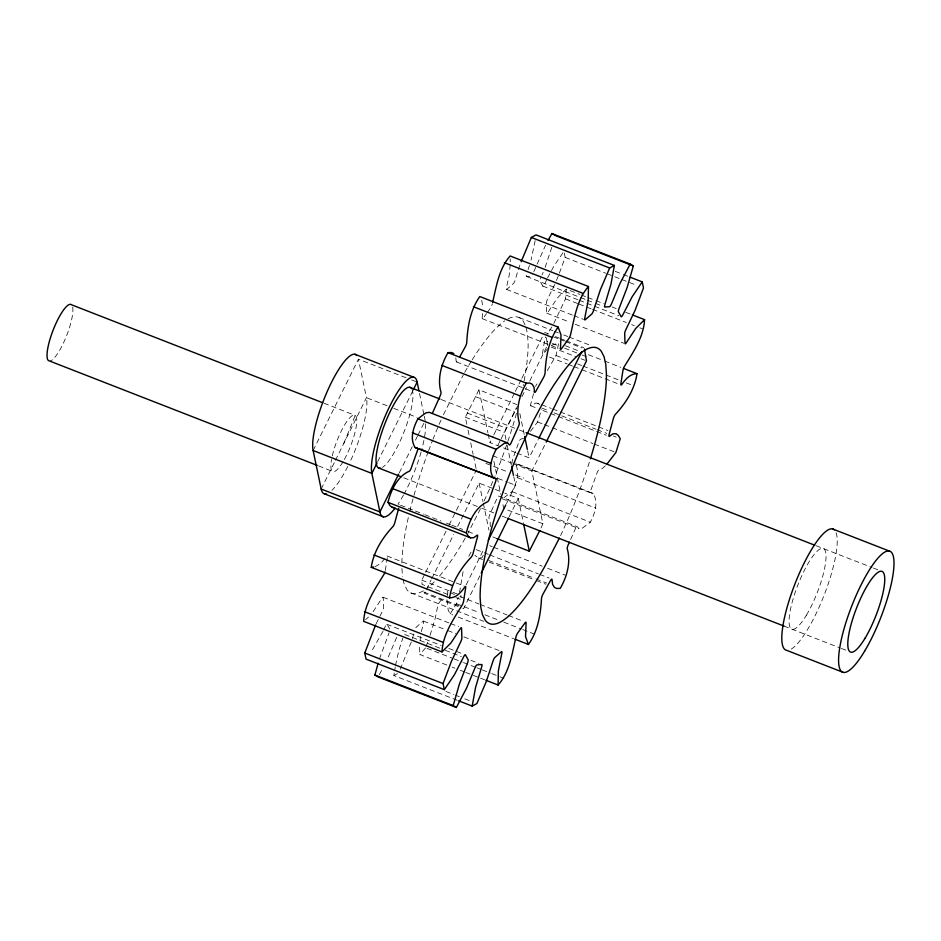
<?xml version="1.0" encoding="UTF-8"?>
<svg xmlns="http://www.w3.org/2000/svg" width="941" height="941" viewBox="0 0 941 941"><rect width="100%" height="100%" fill="white"/><g stroke="black" fill="none" stroke-linecap="round" stroke-linejoin="round"><path stroke-width="0.71" stroke-dasharray="4.71 3.53" d="M490.32 526.831L490.155 521.714L488.967 518.326A3.399 0.812 -68.7 0 1 489.932 514.245L496.966 498.495A3.399 0.812 -68.7 0 1 498.883 496.107L577.186 526.642L578.986 528.654L582.256 528.219L590.372 522.208C594.83 513.598 598.758 502.376 593.112 493.413L514.809 462.878M446.928 599.793L448.222 610.18L450.139 613.92L452.833 614.979M463.101 571.669L459.596 591.995M510.234 264.55L509.21 275.278L506.47 287.464A3.399 0.812 -68.7 0 0 507.011 289.146L513.257 283.688A3.399 0.812 -68.7 0 0 515.292 279.771L517.938 270.632M553.79 323.445L565.517 298.815L566.259 289.11L579.762 294.368M447.434 595.559L447.775 592.736A3.399 0.812 -68.7 0 0 446.646 592.418M482.674 313.494L482.18 317.729A3.399 0.812 -68.7 0 0 483.298 318.046L486.509 313.6M420.039 640.562L420.556 636.528M385.328 570.458L387.351 557.401A3.399 0.812 -68.7 0 0 386.457 556.519M457.314 700.304L393.867 675.556L395.244 666.946M535.158 240.649L531.053 260.128M395.479 665.522L398.89 650.337L402.783 638.174M547.309 370.601L556.013 355.51L558.683 343.124L551.814 345.171M421.368 631.646L423.474 623.001A3.399 0.812 -68.7 0 0 422.932 621.319L416.687 626.777A3.399 0.812 -68.7 0 0 415.252 629.047M450.139 613.92L456.514 603.734L458.232 597.206M533.547 393.679L530.912 403.548A3.399 0.812 -68.7 0 0 531.183 405.747L535.888 402.924L540.44 404.23M412.381 638.527L414.663 630.693M379.411 659.029L389.033 632.893M551.814 247.26L544.827 268.326M530.453 431.39L537.593 421.968L541.51 409.5M430.049 635.304L435.142 618.66L437.577 606.816A3.399 0.812 -68.7 0 1 439.423 602.405L442.635 597.97M528.066 269.596L529.43 265.562M518.303 269.573L520.714 262.845M411.288 641.95L399.772 670.345M426.073 646.549L428.72 639.057M547.556 277.877L553.908 266.115L563.918 251.353L565.188 257.434L558.719 274.878M533.794 271.714L545.557 245.201M396.655 637.398L386.939 660.194M558.236 276.113L555.284 283.265M503.953 497.683L512.069 491.673C516.538 483.109 519.844 473.147 515.597 463.842M343.818 443.364L355.228 415.452M542.028 274.925L543.145 272.29M554.802 284.417L547.662 298.897A3.399 0.812 -68.7 0 0 546.38 303.261L546.697 312.588A3.399 0.812 -68.7 0 0 548.109 312.059L557.39 297.944L566.259 289.11M541.016 527.983L542.886 523.772L531.865 470.994L545.521 443.458M560.601 535.617L568.376 518.326A147.96 35.582 -68.7 0 0 589.948 460.243M570.587 539.534L575.269 529.03A3.399 0.812 -68.7 0 1 577.186 526.642M441.058 420.051L439.87 422.674A147.96 35.582 -68.7 0 0 433.036 439.224M443.411 414.805L463.301 374.871M466.842 424.332L465.348 417.192L478.945 389.821L516.75 404.559M505.999 439.6L504.505 432.46L517.491 406.218M484.168 500.871L490.073 487.791A147.96 35.582 -68.7 0 0 494.331 477.652M376.141 623.742L382.281 611.568A3.399 0.812 -68.7 0 0 383.563 607.204L383.246 597.876A3.399 0.812 -68.7 0 0 381.834 598.405L372.554 612.52M546.968 279.148L544.592 284.194A3.399 0.812 -68.7 0 1 542.792 286.076L540.169 281.383A3.399 0.812 -68.7 0 1 540.91 277.56M382.975 631.317L371.542 651.384M383.575 630.058L385.351 626.271A3.399 0.812 -68.7 0 1 387.163 624.389L389.774 629.082M480.475 508.775L467.948 533.159M313.13 450.516L358.415 359.18L406.218 377.823M321.175 489.038L334.761 461.631M335.408 460.325L366.461 397.69L358.415 359.18M377.682 461.678L413.264 389.915M399.313 472.794L412.252 446.693M415.487 440.165L417.428 436.259M418.075 434.954L423.897 423.203M447.728 594.43L422.074 584.42L421.78 580.138L425.026 573.587M425.673 572.269L446.481 530.312M449.08 525.066L476.381 470.006M515.621 452.597L489.967 442.599L493.225 436.036M493.872 434.73L514.692 392.75M515.339 391.432L521.196 379.623M521.843 378.317L543.957 333.702M458.243 606.498L424.485 593.336L425.791 590.713M426.438 589.407L430.99 580.221M431.637 578.903L453.762 534.3M457.655 526.431L479.122 483.133L493.978 488.92M497.918 445.246L500.518 440M501.165 438.682L516.115 408.523M521.961 396.726L526.513 387.551M529.771 380.999L546.674 346.9M466.124 584.914L484.333 548.203M506.434 503.623L515.539 485.274L513.751 476.711M516.974 453.127L529.124 457.867L538.228 439.506M483.192 555.284L481.933 557.825L478.451 557.954L474.829 555.237M479.898 575.81L463.642 608.604L459.584 607.027M509.175 516.762L518.279 498.401L504.776 493.131M379.317 674.603L383.116 667.675M468.747 556.249L471.476 551.332M551.861 326.998L547.039 334.478M487.309 312.494L490.52 308.06A3.399 0.812 -68.7 0 0 492.366 303.649M547.544 348.793L543.486 353.945A3.399 0.812 -68.7 0 1 542.604 353.063L544.616 340.007A3.399 0.812 -68.7 0 1 545.58 336.89M384.834 558.578L380.717 563.33L374.859 566.858M446.787 665.016L419.792 654.489L425.626 647.796M605.334 465.795L601.911 468.794L598.982 469.747A3.399 0.812 -68.7 0 0 596.935 473.194L591.066 489.626A3.399 0.812 -68.7 0 0 590.701 492.919L593.112 493.413M365.602 619.625L368.484 617.037M393.867 675.556L397.408 673.65M523.608 438.259L520.679 439.212A3.399 0.812 -68.7 0 0 518.632 442.658L512.763 459.09A3.399 0.812 -68.7 0 0 512.398 462.384M526.301 275.172A3.399 0.812 -68.7 0 0 526.607 276.513L531.265 276.113A3.399 0.812 -68.7 0 0 532.582 274.631M344.359 459.467A30.312 7.293 -68.7 0 0 355.404 415.487L353.522 415.087A30.312 7.293 -68.7 0 0 332.055 456.856M615.214 271.361L621.966 273.984M623.318 274.513L628.717 276.619M565.188 257.434L605.686 273.219M607.039 273.749L620.542 279.018M621.895 279.548L636.739 285.335M581.115 294.898L586.514 297.003M587.854 297.532L594.606 300.167M595.959 300.685L604.063 303.849M612.156 307.013L616.214 308.589M625.659 312.271L631.058 314.376M526.607 276.513L579.256 297.05M580.609 297.579L586.008 299.685M587.36 300.214L594.112 302.837M595.465 303.367L602.216 306.001M542.792 286.076L578.28 299.908M579.244 300.285L618.79 315.705M565.517 298.815L577.668 303.555M579.021 304.072L585.773 306.707M587.125 307.236L591.171 308.813M592.524 309.342L626.271 322.504M631.682 324.61L634.375 325.668M639.774 327.774L642.48 328.821M506.481 289.381L572.634 315.176M573.986 315.705L583.432 319.387M546.874 313.235L569.823 322.187M575.222 324.292L623.824 343.253M519.15 317.564L552.908 330.726M554.261 331.256L558.307 332.832M563.706 334.937L567.752 336.513M569.105 337.043L592.054 345.994M544.616 332.396L548.662 333.973M555.413 336.607L559.46 338.184M560.812 338.713L564.859 340.289M566.211 340.818L583.761 347.664M553.379 336.854L564.188 341.065M565.529 341.595L581.738 347.911M565.435 345.759L580.291 351.546M588.384 354.71L603.24 360.497M604.592 361.026L620.789 367.343M546.156 337.501L547.027 341.312L551.073 342.889M552.426 343.418L559.177 346.053M564.576 348.158L576.727 352.887M582.126 355.004L586.172 356.58M482.215 318.646L559.166 348.664M551.367 347.17L558.119 349.805M559.472 350.334L575.669 356.651M581.067 358.756L585.126 360.332M556.013 355.51L570.869 361.297M577.621 363.932L581.667 365.508M583.02 366.037L604.616 374.459M605.969 374.989L619.472 380.246M626.224 382.881L631.623 384.987M549.626 357.11L567.176 363.955M568.517 364.473L572.575 366.061M573.928 366.578L580.668 369.213M582.02 369.742L618.472 383.952M456.456 361.909L533.418 391.915M541.793 404.748L551.238 408.441M552.59 408.959L597.147 426.344M598.5 426.861L607.945 430.555M541.945 408.123L548.697 410.746M554.096 412.864L595.947 429.178M597.3 429.708L606.745 433.389M613.497 436.024L616.19 437.071M530.724 405.771L537.476 408.394M542.875 410.499L606.333 435.248M475.311 396.584L514.456 411.852M537.593 421.968L542.992 424.073M544.345 424.591L551.097 427.226M552.449 427.755L592.948 443.552M594.3 444.07L614.555 451.974M411.676 379.952L415.769 381.552M441.294 399.56L517.879 429.437M519.256 429.966L524.725 432.095M816.059 545.709L872.06 567.541M873.424 568.082L880.258 570.74M467.23 413.017L506.387 428.284M465.348 417.192L504.505 432.46M386.951 405.689L366.461 397.69A54.119 13.009 -68.7 0 1 349.57 462.831M393.773 408.347L416.992 417.404M516.444 463.972L590.701 492.919M492.708 455.726L511.61 463.101M512.963 463.631L531.865 470.994M485.897 463.395L507.505 471.817M515.597 474.97L523.702 478.134M517.656 477.722L595.971 508.258M324.01 403.254L355.404 415.487M497.989 478.428L507.434 482.11M508.787 482.639L515.539 485.274M512.069 491.673L590.372 522.208M495.331 489.449L503.423 492.614M502.035 498.648L578.986 528.654M542.886 523.772L503.741 508.505L502.247 501.377M403.783 477.805L480.38 507.67M481.745 508.211L494.049 513.01M502.259 516.209L506.364 517.809M784.018 626.083L840.019 647.926M841.383 648.455L846.853 650.584M318.587 465.913L332.232 471.241M492.849 536.958L496.907 538.546M400.572 505.223L414.075 510.493M415.416 511.022L423.521 514.174M424.873 514.703L441.07 521.02M446.469 523.125L450.527 524.702M451.868 525.231L462.678 529.442M468.077 531.547L474.829 534.182M489.579 545.651L492.272 546.709M493.625 547.239L542.228 566.188M547.627 568.293L565.176 575.139M476.181 549.615L482.933 552.249M484.286 552.767L488.332 554.355M489.685 554.872L538.287 573.834M539.64 574.351L549.085 578.045M488.685 560.448L534.582 578.35M535.935 578.88L546.733 583.091M478.451 557.954L482.498 559.53M489.249 562.165L535.158 580.068M536.499 580.585L545.956 584.279M387.069 555.99L464.031 585.996M421.78 580.138L451.48 591.724M452.833 592.254L459.584 594.877M450.433 592.865L454.479 594.441M459.878 596.547L478.781 603.922M480.133 604.451L507.128 614.979M508.481 615.508L523.337 621.295M455.82 597.582L461.231 599.688L460.925 595.406M456.514 603.734L479.463 612.685M484.862 614.791L498.365 620.048M503.764 622.154L521.314 629M522.667 629.529L534.817 634.269M458.914 605.722L423.815 592.03L424.485 593.336M410.794 592.901L455.338 610.274M456.691 610.803L483.698 621.331M458.232 617.084L513.586 638.668M383.069 597.229L449.222 623.024M450.574 623.554L458.679 626.706M423.474 621.084L446.422 630.035M447.775 630.564L455.867 633.716M463.972 636.881L499.071 650.56M386.763 624.236L441.164 645.444M448.869 648.455L463.713 654.254M439.788 648.161L403.336 633.952A3.399 0.812 -68.7 0 1 403.642 635.293M445.187 650.266L461.396 656.583M470.841 660.276L478.945 663.429M426.979 648.325L452.633 658.324M453.974 658.853L462.078 662.017M463.431 662.535L475.581 667.275M476.934 667.804L480.98 669.38M482.333 669.91L490.426 673.074M491.778 673.591L498.53 676.226M499.883 676.755L503.929 678.332M452.186 667.122L454.891 668.181M460.29 670.286L464.336 671.862M465.689 672.392L479.192 677.661M480.545 678.179L484.591 679.767M445.846 691.447L453.95 694.599M455.291 695.128L459.349 696.705M464.748 698.81L470.147 700.916M537.746 403.171L539.875 404.712M525.031 324.763L522.925 320.658A147.96 35.582 -68.7 0 0 505.846 320.14M481.721 300.285L483.051 308.048M525.995 327.339L527.442 333.679L528.124 343.371A147.96 35.582 -68.7 0 1 523.172 385.692M403.077 579.327L404.242 584.396L407.018 589.807A147.96 35.582 -68.7 0 0 424.097 590.325M519.879 413.652L524.349 435.048M527.63 450.739L529.124 457.867M507.187 445.305L511.363 465.289M518.279 498.401L523.349 522.643M478.945 389.821L487.885 432.613M488.179 434.036L489.967 442.599M493.907 461.431L500.753 494.248M468.03 430.037L469.23 435.742M470.723 442.882L473.1 454.303M473.405 455.726L476.087 468.571M479.122 483.133L483.004 501.671M483.298 503.106L488.955 530.206M419.521 393.491L423.991 414.887M424.297 416.322L425.191 420.592M455.809 357.874L456.197 361.45A3.399 0.812 -68.7 0 0 457.785 360.356M547.027 341.312L547.321 345.594M401.925 568.446L402.501 576.786M510.222 258.869L510.281 261.763M419.627 647.243L419.792 654.489M516.491 413.264A147.96 35.582 -68.7 0 1 507.128 443.505M506.658 444.893A147.96 35.582 -68.7 0 1 494.848 476.369M465.23 538.134A147.96 35.582 -68.7 0 1 436.095 579.915M434.272 581.82A147.96 35.582 -68.7 0 1 427.332 588.054M401.854 562.965A147.96 35.582 -68.7 0 1 408.5 516.785M409.782 511.316A147.96 35.582 -68.7 0 1 428.084 452.139M428.567 450.845A147.96 35.582 -68.7 0 1 432.531 440.517M464.713 372.33A147.96 35.582 -68.7 0 1 471.465 360.944M472.217 359.744A147.96 35.582 -68.7 0 1 504.788 320.834M398.761 504.717A3.399 0.812 -68.7 0 1 399.219 504.694M535.582 386.41A3.399 0.812 -68.7 0 1 537.029 383.869M411.982 389.245A43.298 10.41 -68.7 0 1 404.806 429.943A43.298 10.41 -68.7 0 1 382.352 467.395M347.794 466.43A54.119 13.009 -68.7 0 1 331.891 490.355M425.591 423.85A54.119 13.009 -68.7 0 1 424.438 437.659M423.909 440.447A54.119 13.009 -68.7 0 1 421.791 449.445M421.098 451.974A54.119 13.009 -68.7 0 1 404.124 493.919M403.524 495.025A54.119 13.009 -68.7 0 1 398.102 503.964M72.645 307.095A30.312 7.293 -68.7 0 1 65.717 337.89A30.312 7.293 -68.7 0 1 50.261 360.944M343.006 461.819A30.312 7.293 -68.7 0 1 331.55 459.384M836.102 532.7A64.941 15.621 -68.7 0 1 824.481 594.206A64.941 15.621 -68.7 0 1 791.299 649.055M806.402 615.191A43.298 10.41 -68.7 0 0 824.104 549.003A43.298 10.41 -68.7 0 0 792.157 602.275A43.298 10.41 -68.7 0 0 806.402 615.191"/><path stroke-width="1.41" d="M384.987 571.928A3.399 0.812 -68.7 0 1 383.61 574.939C374.836 589.195 364.496 604.298 363.685 621.354L441.988 651.89L450.868 643.056L460.137 628.941A3.399 0.812 -68.7 0 1 461.56 628.412L461.866 637.739A3.399 0.812 -68.7 0 1 460.584 642.103L451.48 661.182L443.058 683.566L444.328 689.647L366.025 659.112L364.755 653.03L375.647 624.895M441.988 651.89C442.799 634.834 453.139 619.731 461.913 605.475A3.399 0.812 -68.7 0 0 463.631 600.993L465.654 587.937A3.399 0.812 -68.7 0 0 464.76 587.055C461.172 592.16 456.373 597.853 449.563 597.876L371.26 567.341C373.471 551.896 382.364 537.864 392.915 526.595A3.399 0.812 -68.7 0 0 394.891 522.42L398.666 508.328M632.411 314.906L644.561 319.646C643.75 336.702 633.422 351.805 624.636 366.061A3.399 0.812 -68.7 0 0 622.918 370.542L620.907 383.599A3.399 0.812 -68.7 0 0 621.801 384.481C625.377 379.376 630.176 373.683 636.986 373.659C634.775 389.103 625.883 403.136 615.343 414.405A3.399 0.812 -68.7 0 0 613.356 418.58L609.215 434.083A3.399 0.812 -68.7 0 0 609.486 436.283L612.885 433.825L616.049 433.707L618.178 435.248L620.248 438.659L615.896 452.503L607.098 463.889M453.809 353.604L451.492 352.51L448.01 352.64C441.258 364.108 437.177 379.011 440.976 392.138A3.399 0.812 -68.7 0 1 440.012 396.22L432.978 411.97A3.399 0.812 -68.7 0 1 432.237 413.417M459.831 356.674L465.277 346.829A3.399 0.812 -68.7 0 0 466.76 342.371C467.595 326.492 470.394 309.648 479.816 296.544L558.119 327.08C548.709 340.183 545.898 357.027 545.062 372.907A3.399 0.812 -68.7 0 1 543.58 377.365L536.088 390.891A3.399 0.812 -68.7 0 1 534.5 391.985L533.994 387.221L532.112 384.14L529.795 383.046L526.313 383.175C519.573 394.644 515.492 409.547 519.279 422.674A3.399 0.812 -68.7 0 1 518.315 426.755L511.292 442.505A3.399 0.812 -68.7 0 1 509.375 444.893L507.564 442.882L429.261 412.346L425.991 412.781L417.875 418.792C413.428 427.402 409.488 438.624 415.134 447.587L495.848 478.616A3.399 0.812 -68.7 0 1 495.495 481.91L489.614 498.342A3.399 0.812 -68.7 0 1 487.567 501.788C475.628 506.881 469.206 520.985 466.313 532.877L468.371 536.288L470.512 537.829L473.664 537.711L477.063 535.253A3.399 0.812 -68.7 0 1 477.346 537.452L473.194 552.955A3.399 0.812 -68.7 0 1 471.218 557.131C460.667 568.399 451.774 582.432 449.563 597.876M458.667 700.822L472.17 706.091L475.57 687.424L481.533 667.369A3.399 0.812 -68.7 0 0 481.639 664.487L476.981 664.887A3.399 0.812 -68.7 0 0 474.97 667.934L466.524 688.2L456.361 707.456L378.059 676.92L374.906 675.05L378.129 663.205M521.149 261.669L531.347 237.45L536.076 234.909L614.379 265.444L610.98 284.111L605.016 304.166A3.399 0.812 -68.7 0 0 604.91 307.048L609.568 306.648A3.399 0.812 -68.7 0 0 611.591 303.602L620.037 283.335L630.188 264.08L633.34 265.95L627.129 287.534L619.213 308.107A3.399 0.812 -68.7 0 0 618.472 311.918L621.095 316.611A3.399 0.812 -68.7 0 0 622.895 314.729L632.211 296.65L642.221 281.888L630.07 277.148M492.614 302.332C496.436 286.382 498.977 268.432 510.151 255.976L588.466 286.511L588.207 300.438L584.784 317.999A3.399 0.812 -68.7 0 0 585.314 319.681L591.56 314.223A3.399 0.812 -68.7 0 0 593.595 310.307L600.334 289.84L609.662 267.985L614.379 265.444M456.361 707.456L453.209 705.585L459.42 684.001L467.348 663.44A3.399 0.812 -68.7 0 0 468.077 659.617L465.466 654.924A3.399 0.812 -68.7 0 0 463.654 656.806L454.338 674.885L444.328 689.647M470.512 537.829L392.197 507.293L390.068 505.752L387.998 502.341C390.903 490.449 397.325 476.346 409.264 471.253A3.399 0.812 -68.7 0 0 411.311 467.806L417.181 451.374A3.399 0.812 -68.7 0 0 417.804 448.563M588.466 286.511C577.068 299.344 574.481 317.799 570.669 334.184A3.399 0.812 -68.7 0 1 568.823 338.595L561.601 348.582A3.399 0.812 -68.7 0 1 560.483 348.264L561.024 334.902L558.119 327.08M493.437 478.122C487.791 469.159 491.731 457.938 496.178 449.327L504.294 443.317L507.564 442.882M569.411 542.157L568.235 544.78A3.399 0.812 -68.7 0 0 567.27 548.862C571.069 561.989 566.988 576.892 560.236 588.36L556.754 588.49L554.437 587.396L552.567 584.314L552.061 579.55A3.399 0.812 -68.7 0 0 550.461 580.644L542.969 594.171A3.399 0.812 -68.7 0 0 541.487 598.629C540.652 614.508 537.852 631.352 528.442 644.456L514.939 639.198M539.805 530.453L529.301 551.179L496.907 538.546M559.389 538.087L544.286 567.352A147.96 35.582 -68.7 0 1 485.321 620.342L482.545 614.932L480.804 607.321L480.133 597.629A147.96 35.582 -68.7 0 1 518.185 453.209L534.029 419.486L542.263 404.183A147.96 35.582 -68.7 0 1 601.228 351.193L604.016 356.604L605.757 364.214L606.427 373.906A147.96 35.582 -68.7 0 1 590.372 458.867M377.035 462.984L371.86 473.417L379.905 511.939A54.119 13.009 -68.7 0 0 395.185 508.058M413.264 389.915L417.145 382.081L418.933 390.644M398.666 474.099L379.905 511.939L321.175 489.038L313.13 450.516A54.119 13.009 -68.7 0 1 328.28 389.115A54.119 13.009 -68.7 0 1 356.463 355.075M488.238 540.334L505.788 504.941M538.875 438.188L581.809 351.593M481.204 573.187L508.516 518.079M546.168 442.152L586.478 360.862L584.432 348.97M548.085 240.473L551.885 233.544L630.188 264.08M485.944 680.284L498.095 685.024C509.493 672.192 512.069 653.736 515.891 637.351A3.399 0.812 -68.7 0 1 517.738 632.94L524.96 622.954A3.399 0.812 -68.7 0 1 526.078 623.271L525.525 636.634L528.442 644.456M644.561 319.646L635.693 328.48L626.412 342.595A3.399 0.812 -68.7 0 1 625 343.124L624.683 333.796A3.399 0.812 -68.7 0 1 625.977 329.432L635.081 310.354L643.491 287.97L642.221 281.888M472.17 706.091L476.899 703.55L486.215 681.707L492.966 661.229A3.399 0.812 -68.7 0 1 495.001 657.312L501.235 651.854A3.399 0.812 -68.7 0 1 501.776 653.536L498.354 671.098L498.095 685.024M371.26 567.341L373.659 567.023M392.197 507.293L394.056 507.54M415.134 447.587L417.545 448.081M555.037 235.415L633.34 265.95M531.347 237.45L609.662 267.985M504.317 262.668L582.62 293.204M473.429 306.731L551.744 337.266M623.495 368.401L636.986 373.659M448.01 352.64L526.313 383.175M441.717 365.331L520.02 395.867M832.514 528.913L889.292 551.05M354.933 354.286L413.664 377.188M409.829 387.292L439.929 399.031M526.09 432.637L814.683 545.168M417.875 418.792L496.178 449.327M412.287 432.742L490.59 463.278M322.645 402.713L71.551 304.802A30.312 7.293 -68.7 0 0 54.202 327.456A30.312 7.293 -68.7 0 0 48.379 360.544L317.223 465.383M418.898 448.598L495.848 478.616M379.164 468.206L401.042 476.734M507.728 518.338L784.018 626.083M313.13 450.516L371.86 473.417A54.119 13.009 -68.7 0 1 389.927 405.865A54.119 13.009 -68.7 0 1 417.145 382.081M392.35 488.497L470.653 519.032M843.277 672.403L786.511 650.266A64.941 15.621 -68.7 0 1 795.58 582.338A64.941 15.621 -68.7 0 1 834.338 529.854M387.998 502.341L466.313 532.877M324.645 493.931L383.375 516.832M373.93 554.955L452.233 585.49M364.426 611.65L442.729 642.185M364.755 653.03L443.058 683.566M374.906 675.05L453.209 705.585M551.885 233.544L553.99 234.791M524.655 436.471L527.336 449.304M511.657 466.712L513.445 475.276M523.643 524.078L529.301 551.179M380.635 468.147A43.298 10.41 -68.7 0 1 384.187 425.555A43.298 10.41 -68.7 0 1 411.052 387.927M326.492 493.86A54.119 13.009 -68.7 0 1 321.175 489.038M865.132 638.092A43.298 10.41 -68.7 0 0 882.834 571.905A43.298 10.41 -68.7 0 0 850.887 625.177A43.298 10.41 -68.7 0 0 865.132 638.092M864.556 651.278A64.941 15.621 -68.7 0 0 891.115 551.991A64.941 15.621 -68.7 0 0 843.195 631.905A64.941 15.621 -68.7 0 0 864.556 651.278"/></g></svg>
